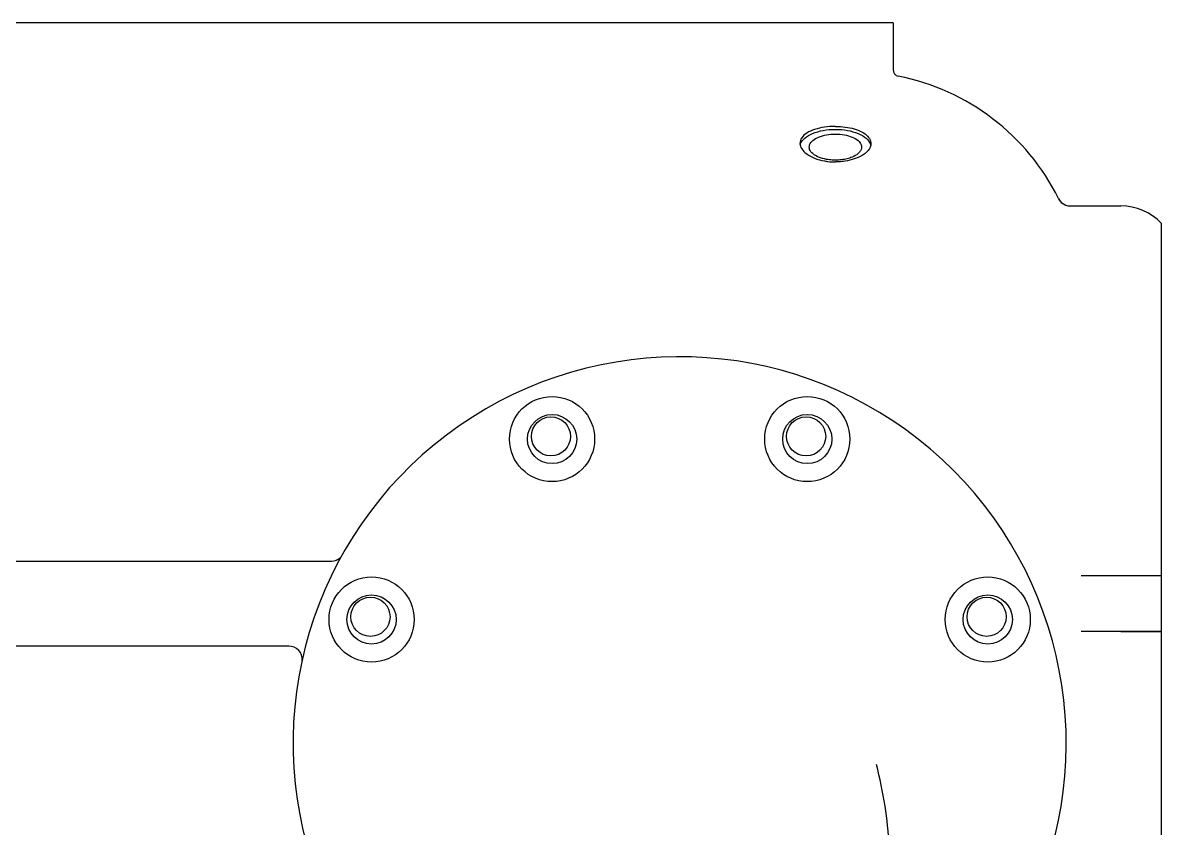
# Model space of a CAD drawing. Extents: x 0 to 160756, y 0 to 229247.
# Drawn here: x 96398 to 96907, y 88729 to 89090 of the extents above; entities that cross this region are included whole.
import ezdxf

# ---------------------------------------------------------------- set-up
doc = ezdxf.new("R2010")
doc.units = 0
doc.header["$LTSCALE"] = 10
doc.layers.add('XCM7Q30CDA-200K$0$xCUP-L40-M03-HVAC-EQ$0$xCUP-L40-M03-HVAC-EQ$0$XCUP-L40-HVAC-EQ$0$XCUP-L40-HVAC-機房EQ$0$U-CDA-EQ', color=3, linetype='Continuous', lineweight=25)

# ---------------------------------------------------------------- blocks, each defined once
blk = doc.blocks.new('XCM7Q30CDA-200K$0$xCUP-L40-M03-HVAC-EQ$0$xCUP-L40-M03-HVAC-EQ$0$XCUP-L40-HVAC-EQ$0$C700')
at = {"linetype": 'Continuous'}
for p, q in [((305.04, -1138.09), (305.04, -587.75)), ((343.03, -587.75), (343.03, -1157.19)), ((583.92, -1408.38), (583.92, -595.74)), ((583.92, -1408.38), (562.94, -1408.38)), ((501.96, -1487.69), (501.96, -1510.33)), ((311.54, -1528.33), (311.54, -1492.46)), ((336.53, -1510.33), (336.53, -1492.46)), ((311.54, -1510.33), (311.54, -1528.33)), ((336.53, -1528.33), (336.53, -1510.33)), ((494.31, -1528.33), (-175.95, -1528.33))]:
    blk.add_line(p, q, dxfattribs=at)
blk.add_lwpolyline([(344.75, -1161.39), (344.65, -1161.3), (344.54, -1161.18), (344.43, -1161.05), (344.33, -1160.92), (344.22, -1160.79), (344.12, -1160.65), (344.03, -1160.51), (343.93, -1160.36), (343.84, -1160.21), (343.76, -1160.06), (343.68, -1159.91), (343.6, -1159.76), (343.53, -1159.6), (343.47, -1159.45), (343.41, -1159.29), (343.36, -1159.16)], dxfattribs=at)
for centre, radius in [((316.94, -1175.11), 19.04), ((316.94, -1175.11), 11), ((318.14, -1174.62), 8.75), ((397.67, -1255.85), 19.04), ((397.67, -1255.85), 11), ((398.87, -1255.34), 8.75), ((397.67, -1370), 19.04), ((397.67, -1370), 11), ((398.87, -1369.5), 8.75), ((316.94, -1450.73), 19.04), ((316.94, -1450.73), 11), ((318.14, -1450.23), 8.75)]:
    blk.add_circle(centre, radius, dxfattribs=at)
for centre, radius, start, end in [((261.57, -1312.92), 172.92, 246.6691, 105.3156), ((299.05, -1138.09), 6, 265.1519, 0), ((349.02, -1157.19), 6, 180.0026, 224.7575), ((562.94, -1411.38), 3, 90, 168.8261), ((459.97, -1391.04), 101.95, 296.3954, 348.8654), ((507.95, -1487.74), 6, 116.3878, 179.9899), ((476.97, -1510.33), 24.99, 313.9455, 0), ((476.97, -1510.33), 24.99, 313.9455, 0)]:
    blk.add_arc(centre, radius, start, end, dxfattribs=at)
for points, knots in [([(525.24, -1369.75), (524.45, -1370.83), (523.12, -1373.4), (522.23, -1376.7), (521.92, -1378.74), (521.86, -1379.27)], [0, 0, 0, 0, 3.993322, 8.589159, 10.187149, 10.187149, 10.187149, 10.187149]), ([(529.14, -1366.83), (529.32, -1366.86), (530.17, -1367.08), (530.93, -1367.57), (531.45, -1368.02)], [0, 0, 0, 0, 0.554794, 2.619784, 2.619784, 2.619784, 2.619784]), ([(537.53, -1382.59), (537.53, -1380.95), (537.32, -1377.8), (536.38, -1373.44), (534.85, -1369.9), (532.78, -1367.4), (530.9, -1366.73), (530.06, -1366.72)], [0, 0, 0, 0, 4.912358, 9.451629, 13.317984, 16.397037, 18.925551, 18.925551, 18.925551, 18.925551]), ([(531.45, -1368.02), (531.74, -1368.28), (532.97, -1369.55), (534.66, -1372.59), (535.94, -1377.29), (536.23, -1380.77), (536.23, -1382.59)], [0, 0, 0, 0, 1.161986, 5.285502, 10.252926, 15.701117, 15.701117, 15.701117, 15.701117]), ([(522.61, -1379.87), (522.66, -1379.44), (522.9, -1377.81), (523.62, -1375.21), (525.08, -1372.54), (526.81, -1371.08), (527.96, -1370.9), (528.3, -1370.9)], [0, 0, 0, 0, 1.294963, 4.958935, 8.00044, 10.362699, 11.391424, 11.391424, 11.391424, 11.391424]), ([(528.3, -1370.9), (528.64, -1370.9), (529.79, -1371.08), (531.52, -1372.54), (532.98, -1375.21), (533.94, -1378.69), (534.15, -1381.25), (534.15, -1382.59)], [0, 0, 0, 0, 1.028726, 3.390984, 6.43249, 10.096462, 14.115047, 14.115047, 14.115047, 14.115047]), ([(534.15, -1382.59), (534.15, -1383.93), (533.94, -1386.5), (532.98, -1389.97), (531.52, -1392.64), (529.79, -1394.1), (528.64, -1394.28), (528.3, -1394.28)], [0, 0, 0, 0, 4.018585, 7.682557, 10.724063, 13.086321, 14.115047, 14.115047, 14.115047, 14.115047]), ([(536.23, -1382.59), (536.23, -1384.41), (535.94, -1387.89), (534.65, -1392.6), (532.67, -1396.22), (530.51, -1398.03), (529.26, -1398.34), (529.04, -1398.37)], [0, 0, 0, 0, 5.448191, 10.415614, 14.539131, 17.741759, 18.392706, 18.392706, 18.392706, 18.392706]), ([(537.53, -1382.59), (537.53, -1384.06), (537.36, -1386.91), (536.82, -1389.71), (536.44, -1391.04)], [0, 0, 0, 0, 4.401998, 8.537955, 8.537955, 8.537955, 8.537955]), ([(523.01, -1391.04), (522.56, -1389.72), (522.12, -1387.89), (521.87, -1386.04), (521.82, -1385.56)], [0, 0, 0, 0, 4.172927, 5.612797, 5.612797, 5.612797, 5.612797]), ([(523.07, -1387.84), (522.96, -1387.43), (522.78, -1386.59), (522.66, -1385.74), (522.61, -1385.31)], [0, 0, 0, 0, 1.271751, 2.566714, 2.566714, 2.566714, 2.566714]), ([(525.97, -1393.34), (525.76, -1393.15), (524.85, -1392.21), (524.21, -1391.05), (523.81, -1390.11)], [0, 0, 0, 0, 0.857081, 3.898586, 3.898586, 3.898586, 3.898586]), ([(525.17, -1395.46), (524.95, -1395.15), (524.08, -1393.76), (523.43, -1392.24), (523.01, -1391.04)], [0, 0, 0, 0, 1.12783, 4.923688, 4.923688, 4.923688, 4.923688]), ([(528.3, -1394.28), (527.96, -1394.28), (527.1, -1394.15), (526.35, -1393.67), (525.97, -1393.34)], [0, 0, 0, 0, 1.028726, 2.551862, 2.551862, 2.551862, 2.551862]), ([(536.44, -1391.04), (536.1, -1392.24), (535.27, -1394.4), (533.42, -1396.99), (531.44, -1398.29), (530.2, -1398.45), (529.82, -1398.45)], [0, 0, 0, 0, 3.754073, 6.878035, 9.418515, 10.561397, 10.561397, 10.561397, 10.561397]), ([(527.2, -1397.57), (526.95, -1397.39), (526.19, -1396.77), (525.56, -1396.01), (525.17, -1395.46)], [0, 0, 0, 0, 0.910043, 2.938755, 2.938755, 2.938755, 2.938755]), ([(529.82, -1398.45), (529.44, -1398.45), (528.5, -1398.32), (527.65, -1397.88), (527.2, -1397.57)], [0, 0, 0, 0, 1.157564, 2.80271, 2.80271, 2.80271, 2.80271]), ([(215.78, -1406.76), (221.7, -1406.34), (233.9, -1405.01), (245.94, -1402.54), (252.06, -1400.9)], [0, 0, 0, 0, 17.803548, 36.792354, 36.792354, 36.792354, 36.792354]), ([(505.28, -1482.32), (504.62, -1482.64), (503.42, -1483.55), (502.23, -1485.47), (501.96, -1486.95), (501.96, -1487.69)], [0, 0, 0, 0, 2.204996, 4.409829, 6.614551, 6.614551, 6.614551, 6.614551])]:
    blk.add_open_spline(points, degree=3, knots=knots, dxfattribs=at)
for points, start_tangent, end_tangent in [([(527.56, -1367.5), (525.24, -1369.75)], (-0.851313, -0.524658), (-0.589812, -0.807541)), ([(530.06, -1366.72), (527.56, -1367.5)], (-0.999989, 0.004725), (-0.851313, -0.524658)), ([(521.86, -1379.27), (521.66, -1382.59)], (-0.118399, -0.992966), (0, -1)), ([(522.49, -1381.2), (522.61, -1379.87)], (0.059329, 0.998238), (0.119041, 0.992889)), ([(521.82, -1385.56), (521.66, -1382.59)], (-0.105648, 0.994404), (0, 1)), ([(522.45, -1382.59), (522.49, -1381.2)], (0, 1), (0.059329, 0.998238)), ([(522.61, -1385.31), (522.45, -1382.59)], (-0.119041, 0.992889), (0, 1)), ([(523.81, -1390.11), (523.07, -1387.84)], (-0.385481, 0.922716), (-0.243076, 0.970007))]:
    blk.add_spline(points, degree=3, dxfattribs=dict(at, start_tangent=start_tangent, end_tangent=end_tangent))
blk = doc.blocks.new('XCM7Q30CDA-200K')
at = {"layer": 'XCM7Q30CDA-200K$0$xCUP-L40-M03-HVAC-EQ$0$xCUP-L40-M03-HVAC-EQ$0$XCUP-L40-HVAC-EQ$0$XCUP-L40-HVAC-機房EQ$0$U-CDA-EQ', "rotation": 90}
blk.add_blockref('XCM7Q30CDA-200K$0$xCUP-L40-M03-HVAC-EQ$0$xCUP-L40-M03-HVAC-EQ$0$XCUP-L40-HVAC-EQ$0$C700', (95378.85, 88505.91), dxfattribs=at)

msp = doc.modelspace()

# ---------------------------------------------------------------- block references
msp.add_blockref('XCM7Q30CDA-200K', (0, 0))

doc.saveas('drawing.dxf')
